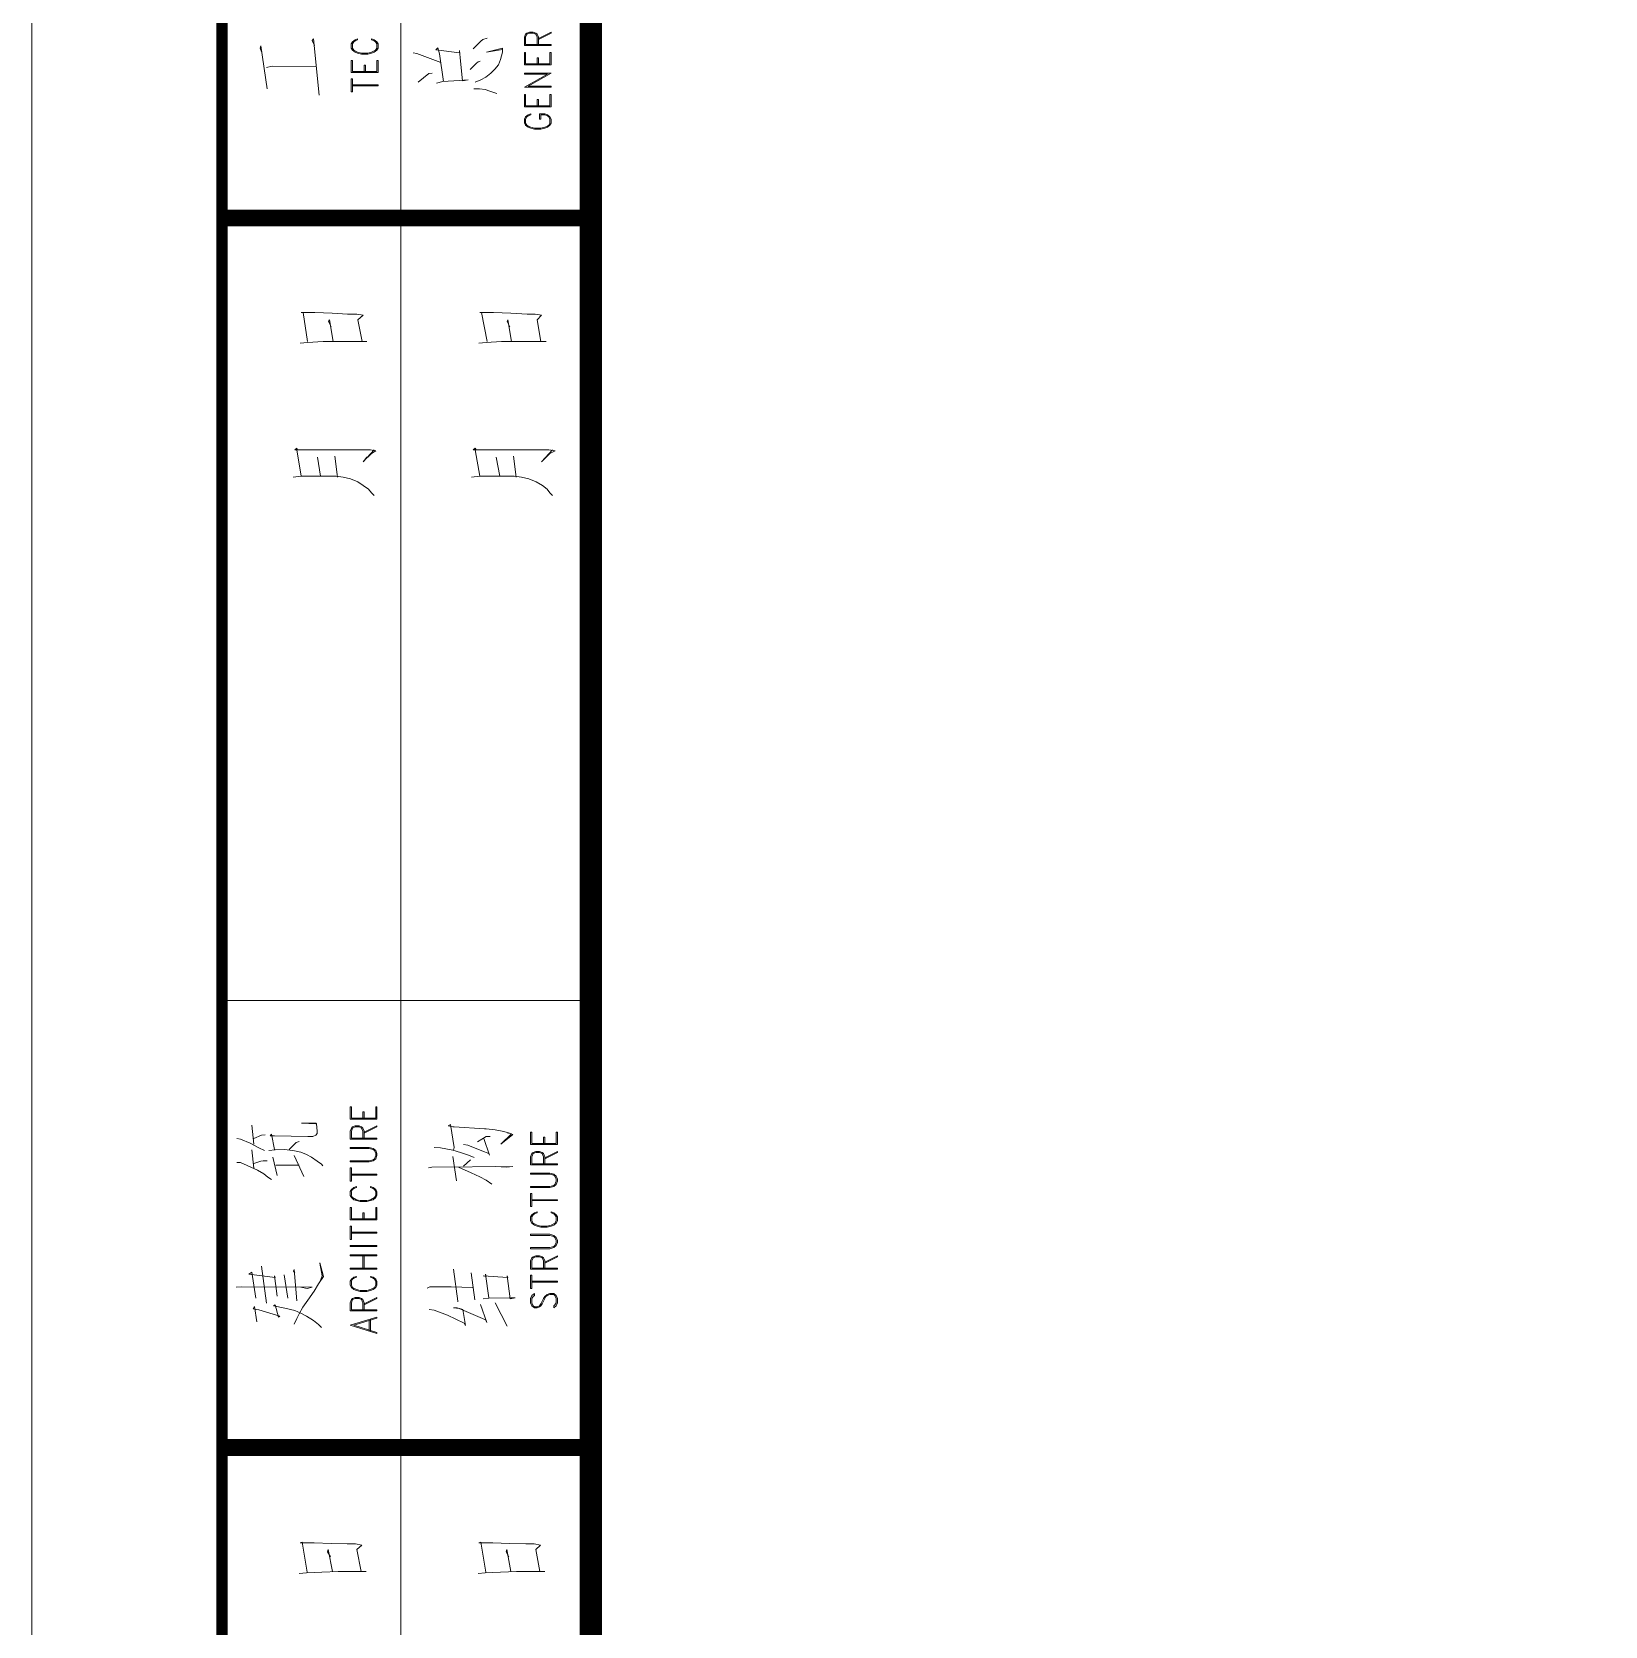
# Model space of a CAD drawing. Extents: x 1332633 to 1595679, y 264824 to 640777.
# Drawn here: x 1338833 to 1342352, y 633777 to 637343 of the extents above; entities that cross this region are included whole.
import ezdxf
from ezdxf.enums import TextEntityAlignment as Align

# ---------------------------------------------------------------- set-up
doc = ezdxf.new("R2010")
doc.units = 0
doc.header["$LTSCALE"] = 1000
doc.header["$MEASUREMENT"] = 0
doc.layers.get('0').update_dxf_attribs({"linetype": 'CONTINUOUS'})
doc.layers.add('_公共_图框', color=4, linetype='CONTINUOUS', lineweight=5)
doc.styles.add('图框文字', font='SIMKAI.TTF')

# ---------------------------------------------------------------- blocks, each defined once
blk = doc.blocks.new('vvxv')
at = {"layer": '_公共_图框'}
for p, q in [((-62175, 28600), (-62175, 17600)), ((-62369.9, 26251.1), (-62373.2, 26247.3)), ((-62373.2, 26247.3), (-62368.2, 26236.3)), ((-62357.2, 26125.3), (-62369.9, 26251.1)), ((-62277.1, 26248.6), (-62283, 26244.4)), ((-62271.6, 26251.1), (-62277.1, 26248.6)), ((-62271.6, 26248.6), (-62277.1, 26246.5)), ((-62271.6, 26251.1), (-62271.6, 26248.6)), ((-62240.2, 26248.6), (-62240.2, 26251.1)), ((-62234.3, 26248.6), (-62240.2, 26251.1)), ((-62234.3, 26246.5), (-62240.2, 26248.6)), ((-62228.8, 26244.4), (-62234.3, 26248.6)), ((-61995.8, 26246), (-61991.2, 26249.9)), ((-61991.2, 26249.9), (-61981.8, 26252.4)), ((-61898.4, 26254.5), (-61895.9, 26261.3)), ((-61898.4, 26236.3), (-61898.4, 26254.5)), ((-61895.9, 26261.3), (-61892.9, 26263.4)), ((-61895.9, 26254.5), (-61892.9, 26261.3)), ((-61895.9, 26238.4), (-61895.9, 26254.5)), ((-61892.9, 26263.4), (-61887.4, 26266)), ((-61892.9, 26261.3), (-61887.4, 26263.4)), ((-61887.4, 26266), (-61878.5, 26266)), ((-61887.4, 26263.4), (-61878.5, 26263.4)), ((-61878.5, 26266), (-61873, 26263.4)), ((-61878.5, 26263.4), (-61873, 26261.3)), ((-61873, 26263.4), (-61870, 26261.3)), ((-61873, 26261.3), (-61870, 26254.5)), ((-61870, 26261.3), (-61867, 26254.5)), ((-61870, 26254.5), (-61870, 26238.4)), ((-61838.7, 26266), (-61867, 26252)), ((-61867, 26249.9), (-61838.7, 26263.4)), ((-61867, 26254.5), (-61867, 26238.4)), ((-61838.7, 26263.4), (-61838.7, 26266)), ((-62488, 26235), (-62489.3, 26230)), ((-62489.3, 26230), (-62486.4, 26222.3)), ((-62473.6, 26139.3), (-62488, 26235)), ((-62283, 26244.4), (-62286, 26239.7)), ((-62286, 26239.7), (-62286, 26230.4)), ((-62286, 26230.4), (-62283, 26225.7)), ((-62280.1, 26244.4), (-62283, 26239.7)), ((-62283, 26239.7), (-62283, 26230.4)), ((-62283, 26230.4), (-62280.1, 26225.7)), ((-62283, 26225.7), (-62277.1, 26221.5)), ((-62277.1, 26246.5), (-62280.1, 26244.4)), ((-62280.1, 26225.7), (-62271.6, 26221.5)), ((-62277.1, 26221.5), (-62271.6, 26218.9)), ((-62271.6, 26221.5), (-62263.1, 26218.9)), ((-62271.6, 26218.9), (-62263.1, 26216.8)), ((-62263.1, 26218.9), (-62248.7, 26218.9)), ((-62263.1, 26216.8), (-62248.7, 26216.8)), ((-62248.7, 26218.9), (-62240.2, 26221.5)), ((-62248.7, 26216.8), (-62240.2, 26218.9)), ((-62240.2, 26221.5), (-62231.3, 26225.7)), ((-62240.2, 26218.9), (-62234.3, 26221.5)), ((-62231.3, 26244.4), (-62234.3, 26246.5)), ((-62234.3, 26221.5), (-62228.8, 26225.7)), ((-62228.8, 26239.7), (-62231.3, 26244.4)), ((-62231.3, 26225.7), (-62228.8, 26230.4)), ((-62225.8, 26239.7), (-62228.8, 26244.4)), ((-62228.8, 26230.4), (-62228.8, 26239.7)), ((-62228.8, 26225.7), (-62225.8, 26230.4)), ((-62225.8, 26230.4), (-62225.8, 26239.7)), ((-62147, 26219.8), (-62139, 26218.5)), ((-62139, 26218.5), (-62085.6, 26198.2)), ((-62096.6, 26226.1), (-62092, 26231.2)), ((-62043.3, 26219.8), (-62096.6, 26226.1)), ((-62092, 26231.2), (-62088.6, 26217.2)), ((-62088.6, 26217.2), (-62079.3, 26155.4)), ((-62043.3, 26224.9), (-62043.3, 26219.8)), ((-62041.6, 26200.7), (-62043.3, 26224.9)), ((-62013.2, 26228.7), (-61995.8, 26246)), ((-61947.1, 26230), (-61983.5, 26221.1)), ((-61983.5, 26221.1), (-61947.1, 26227.4)), ((-61951.8, 26204.5), (-61947.1, 26221.1)), ((-61947.1, 26221.1), (-61947.1, 26230)), ((-61947.1, 26227.4), (-61947.1, 26228.7)), ((-61898.4, 26236.3), (-61838.7, 26236.3)), ((-61895.9, 26220.2), (-61898.4, 26220.2)), ((-61898.4, 26192.7), (-61898.4, 26220.2)), ((-61895.9, 26238.4), (-61838.7, 26238.4)), ((-61895.9, 26195.2), (-61895.9, 26220.2)), ((-61841.6, 26220.2), (-61838.7, 26220.2)), ((-61841.6, 26195.2), (-61841.6, 26220.2)), ((-61838.7, 26238.4), (-61838.7, 26236.3)), ((-61838.7, 26220.2), (-61838.7, 26192.7)), ((-62475.3, 26187.2), (-62462.6, 26189.7)), ((-62462.6, 26189.7), (-62363.5, 26188.4)), ((-62283, 26202.8), (-62286, 26202.8)), ((-62286, 26175.7), (-62286, 26202.8)), ((-62283, 26177.8), (-62283, 26202.8)), ((-62283, 26177.8), (-62228.8, 26177.8)), ((-62257.2, 26191.8), (-62254.2, 26191.8)), ((-62257.2, 26177.8), (-62257.2, 26191.8)), ((-62254.2, 26191.8), (-62254.2, 26177.8)), ((-62228.8, 26202.8), (-62225.8, 26202.8)), ((-62228.8, 26177.8), (-62228.8, 26202.8)), ((-62225.8, 26202.8), (-62225.8, 26175.7)), ((-62036.9, 26156.7), (-62041.6, 26200.7)), ((-62019.5, 26182.1), (-62005.6, 26196.9)), ((-62005.6, 26196.9), (-62002.2, 26199.5)), ((-62002.2, 26199.5), (-61997.5, 26200.7)), ((-61973.8, 26174.5), (-61964.5, 26183.4)), ((-61964.5, 26183.4), (-61956.4, 26193.1)), ((-61956.4, 26193.1), (-61951.8, 26204.5)), ((-61898.4, 26192.7), (-61838.7, 26192.7)), ((-61895.9, 26195.2), (-61841.6, 26195.2)), ((-61870, 26208.8), (-61867, 26208.8)), ((-61870, 26195.2), (-61870, 26208.8)), ((-61867, 26208.8), (-61867, 26195.2)), ((-62286, 26175.7), (-62225.8, 26175.7)), ((-62286, 26161.8), (-62283, 26161.8)), ((-62286, 26132.1), (-62286, 26161.8)), ((-62283, 26132.1), (-62283, 26161.8)), ((-62283, 26148.2), (-62225.8, 26148.2)), ((-62283, 26146.1), (-62225.8, 26146.1)), ((-62225.8, 26148.2), (-62225.8, 26146.1)), ((-62136, 26154.1), (-62112.3, 26173.2)), ((-62112.3, 26173.2), (-62104.7, 26174.5)), ((-62094.9, 26151.6), (-62081, 26155.4)), ((-62081, 26155.4), (-62044.5, 26157.9)), ((-62044.5, 26157.9), (-62024.2, 26159.2)), ((-62024.2, 26159.2), (-62036.9, 26156.7)), ((-62008.5, 26154.1), (-61995.8, 26159.2)), ((-61995.8, 26159.2), (-61984.8, 26165.6)), ((-61984.8, 26165.6), (-61973.8, 26174.5)), ((-61898.4, 26174.5), (-61838.7, 26174.5)), ((-61898.4, 26172.3), (-61898.4, 26174.5)), ((-61847.1, 26172.3), (-61898.4, 26172.3)), ((-61898.4, 26142.7), (-61847.1, 26172.3)), ((-61898.4, 26142.7), (-61838.7, 26142.7)), ((-61889.9, 26144.8), (-61838.7, 26174.5)), ((-61889.9, 26144.8), (-61838.7, 26144.8)), ((-61838.7, 26144.8), (-61838.7, 26142.7)), ((-62286, 26132.1), (-62283, 26132.1)), ((-62011.5, 26139.3), (-61999.2, 26139.3)), ((-61999.2, 26139.3), (-61986.5, 26138)), ((-61986.5, 26138), (-61975.5, 26134.2)), ((-61975.5, 26134.2), (-61964.5, 26130.4)), ((-61964.5, 26130.4), (-61959.8, 26129.1)), ((-61898.4, 26099.1), (-61898.4, 26126.6)), ((-61895.9, 26126.6), (-61898.4, 26126.6)), ((-61895.9, 26101.2), (-61895.9, 26126.6)), ((-61870, 26115.2), (-61867, 26115.2)), ((-61870, 26101.2), (-61870, 26115.2)), ((-61867, 26115.2), (-61867, 26101.2)), ((-61841.6, 26126.6), (-61838.7, 26126.6)), ((-61841.6, 26101.2), (-61841.6, 26126.6)), ((-61838.7, 26126.6), (-61838.7, 26099.1)), ((-61898.4, 26099.1), (-61838.7, 26099.1)), ((-61895.9, 26076.2), (-61898.4, 26071.5)), ((-61898.4, 26071.5), (-61898.4, 26062.6)), ((-61895.9, 26101.2), (-61841.6, 26101.2)), ((-61889.9, 26080.8), (-61895.9, 26076.2)), ((-61892.9, 26076.2), (-61895.9, 26071.5)), ((-61895.9, 26071.5), (-61895.9, 26062.6)), ((-61889.9, 26078.7), (-61892.9, 26076.2)), ((-61884.4, 26083), (-61889.9, 26080.8)), ((-61884.4, 26080.8), (-61889.9, 26078.7)), ((-61884.4, 26083), (-61884.4, 26080.8)), ((-61864.5, 26083), (-61864.5, 26071.5)), ((-61853.1, 26083), (-61864.5, 26083)), ((-61861.5, 26071.5), (-61864.5, 26071.5)), ((-61861.5, 26080.8), (-61861.5, 26071.5)), ((-61853.1, 26080.8), (-61861.5, 26080.8)), ((-61847.1, 26080.8), (-61853.1, 26083)), ((-61847.1, 26078.7), (-61853.1, 26080.8)), ((-61841.6, 26076.2), (-61847.1, 26080.8)), ((-61844.2, 26076.2), (-61847.1, 26078.7)), ((-61841.6, 26071.5), (-61844.2, 26076.2)), ((-61838.7, 26071.5), (-61841.6, 26076.2)), ((-61841.6, 26062.6), (-61841.6, 26071.5)), ((-61838.7, 26062.6), (-61838.7, 26071.5)), ((-61898.4, 26062.6), (-61895.9, 26058)), ((-61895.9, 26062.6), (-61892.9, 26058)), ((-61895.9, 26058), (-61889.9, 26053.3)), ((-61892.9, 26058), (-61889.9, 26055.9)), ((-61889.9, 26055.9), (-61884.4, 26053.3)), ((-61889.9, 26053.3), (-61884.4, 26051.2)), ((-61884.4, 26053.3), (-61875.9, 26051.2)), ((-61884.4, 26051.2), (-61875.9, 26048.6)), ((-61875.9, 26051.2), (-61861.5, 26051.2)), ((-61875.9, 26048.6), (-61861.5, 26048.6)), ((-61861.5, 26051.2), (-61853.1, 26053.3)), ((-61861.5, 26048.6), (-61853.1, 26051.2)), ((-61853.1, 26053.3), (-61847.1, 26055.9)), ((-61853.1, 26051.2), (-61847.1, 26053.3)), ((-61847.1, 26055.9), (-61844.2, 26058)), ((-61847.1, 26053.3), (-61841.6, 26058)), ((-61844.2, 26058), (-61841.6, 26062.6)), ((-61841.6, 26058), (-61838.7, 26062.6)), ((-62397.6, 25639.1), (-62393.6, 25639.1)), ((-62367.1, 25639.1), (-62397.6, 25639.1)), ((-62393.6, 25639.1), (-62383.4, 25573.9)), ((-62328.4, 25637.1), (-62367.1, 25639.1)), ((-62334.5, 25622.8), (-62336.5, 25618.8)), ((-62336.5, 25618.8), (-62330.4, 25606.5)), ((-62326.3, 25573.9), (-62334.5, 25622.8)), ((-62293.8, 25635), (-62328.4, 25637.1)), ((-62273.4, 25635), (-62293.8, 25635)), ((-62259.1, 25633), (-62273.4, 25635)), ((-62271.3, 25622.8), (-62259.1, 25633)), ((-62261.2, 25573.9), (-62271.3, 25622.8)), ((-61998.4, 25639.1), (-61994.3, 25639.1)), ((-61967.8, 25639.1), (-61998.4, 25639.1)), ((-61994.3, 25639.1), (-61982.1, 25573.9)), ((-61929.1, 25637.1), (-61967.8, 25639.1)), ((-61935.3, 25622.8), (-61937.3, 25618.8)), ((-61937.3, 25618.8), (-61931.2, 25606.5)), ((-61927.1, 25573.9), (-61935.3, 25622.8)), ((-61892.5, 25635), (-61929.1, 25637.1)), ((-61874.1, 25635), (-61892.5, 25635)), ((-61859.9, 25633), (-61874.1, 25635)), ((-61870.1, 25622.8), (-61859.9, 25633)), ((-61861.9, 25573.9), (-61870.1, 25622.8)), ((-62399.7, 25569.9), (-62383.4, 25571.9)), ((-62383.4, 25571.9), (-62348.7, 25573.9)), ((-62348.7, 25573.9), (-62314.1, 25573.9)), ((-62314.1, 25573.9), (-62308, 25573.9)), ((-62308, 25573.9), (-62283.6, 25573.9)), ((-62283.6, 25573.9), (-62251, 25573.9)), ((-62251, 25573.9), (-62261.2, 25573.9)), ((-62000.4, 25569.9), (-61984.1, 25571.9)), ((-61984.1, 25571.9), (-61949.5, 25573.9)), ((-61949.5, 25573.9), (-61912.8, 25573.9)), ((-61912.8, 25573.9), (-61908.8, 25573.9)), ((-61908.8, 25573.9), (-61884.3, 25573.9)), ((-61884.3, 25573.9), (-61849.7, 25573.9)), ((-61849.7, 25573.9), (-61861.9, 25573.9)), ((-62411.9, 25331.5), (-62407.8, 25335.6)), ((-62407.8, 25331.5), (-62411.9, 25331.5)), ((-62407.8, 25335.6), (-62405.8, 25331.5)), ((-62397.6, 25272.5), (-62407.8, 25331.5)), ((-62405.8, 25331.5), (-62242.8, 25331.5)), ((-62259.1, 25305.1), (-62234.7, 25331.5)), ((-62240.8, 25323.4), (-62248.9, 25315.3)), ((-62242.8, 25331.5), (-62230.6, 25329.5)), ((-62230.6, 25329.5), (-62240.8, 25323.4)), ((-62012.7, 25331.5), (-62008.6, 25335.6)), ((-62008.6, 25331.5), (-62012.7, 25331.5)), ((-62008.6, 25335.6), (-62006.5, 25331.5)), ((-61998.4, 25272.5), (-62008.6, 25331.5)), ((-62006.5, 25331.5), (-61843.6, 25331.5)), ((-61859.9, 25305.1), (-61835.4, 25331.5)), ((-61841.6, 25323.4), (-61849.7, 25315.3)), ((-61843.6, 25331.5), (-61829.3, 25329.5)), ((-61829.3, 25329.5), (-61841.6, 25323.4)), ((-62354.9, 25272.5), (-62361, 25315.3)), ((-62322.3, 25317.3), (-62316.2, 25270.4)), ((-62251, 25315.3), (-62259.1, 25305.1)), ((-62248.9, 25315.3), (-62251, 25315.3)), ((-61953.6, 25272.5), (-61961.7, 25315.3)), ((-61923, 25317.3), (-61916.9, 25270.4)), ((-61849.7, 25315.3), (-61859.9, 25305.1)), ((-62416, 25270.4), (-62397.6, 25272.5)), ((-62397.6, 25272.5), (-62416, 25270.4)), ((-62369.1, 25272.5), (-62397.6, 25272.5)), ((-62346.7, 25272.5), (-62369.1, 25272.5)), ((-62342.6, 25272.5), (-62346.7, 25272.5)), ((-62320.2, 25272.5), (-62342.6, 25272.5)), ((-62303.9, 25270.4), (-62320.2, 25272.5)), ((-62287.6, 25266.4), (-62303.9, 25270.4)), ((-62271.3, 25260.3), (-62287.6, 25266.4)), ((-62259.1, 25252.1), (-62271.3, 25260.3)), ((-62246.9, 25244), (-62259.1, 25252.1)), ((-62016.7, 25270.4), (-61998.4, 25272.5)), ((-61998.4, 25272.5), (-62016.7, 25270.4)), ((-61969.9, 25272.5), (-61998.4, 25272.5)), ((-61947.5, 25272.5), (-61969.9, 25272.5)), ((-61943.4, 25272.5), (-61947.5, 25272.5)), ((-61921, 25272.5), (-61943.4, 25272.5)), ((-61904.7, 25270.4), (-61921, 25272.5)), ((-61888.4, 25266.4), (-61904.7, 25270.4)), ((-61872.1, 25260.3), (-61888.4, 25266.4)), ((-61857.9, 25252.1), (-61872.1, 25260.3)), ((-61847.7, 25244), (-61857.9, 25252.1)), ((-62240.8, 25235.8), (-62246.9, 25244)), ((-62234.7, 25229.7), (-62240.8, 25235.8)), ((-61841.6, 25235.8), (-61847.7, 25244)), ((-61835.4, 25229.7), (-61841.6, 25235.8)), ((-61750, 24100), (-62575, 24100)), ((-62285.3, 23862.2), (-62288.3, 23862.2)), ((-62288.3, 23834.7), (-62288.3, 23862.2)), ((-62285.3, 23836.9), (-62285.3, 23862.2)), ((-62231.1, 23862.2), (-62228.9, 23862.2)), ((-62231.1, 23836.9), (-62231.1, 23862.2)), ((-62228.9, 23862.2), (-62228.9, 23834.7)), ((-62396.7, 23825.8), (-62364.8, 23823.6)), ((-62364.8, 23825.8), (-62396.7, 23825.8)), ((-62363.3, 23823.6), (-62364.8, 23825.8)), ((-62361.8, 23807.2), (-62363.3, 23823.6)), ((-62288.3, 23834.7), (-62228.9, 23834.7)), ((-62285.3, 23836.9), (-62231.1, 23836.9)), ((-62260.1, 23851), (-62257.1, 23851)), ((-62260.1, 23836.9), (-62260.1, 23851)), ((-62257.1, 23851), (-62257.1, 23836.9)), ((-62064.1, 23822.8), (-62069.3, 23819.1)), ((-62055.2, 23770.9), (-62064.1, 23822.8)), ((-62541.4, 23790.9), (-62533.3, 23789.4)), ((-62533.3, 23789.4), (-62511.7, 23780.5)), ((-62503.6, 23778.3), (-62508, 23820.6)), ((-62503.6, 23790.9), (-62486.5, 23798.3)), ((-62486.5, 23798.3), (-62478.3, 23799.1)), ((-62464.2, 23800.5), (-62467.2, 23796.8)), ((-62467.2, 23796.8), (-62457.5, 23796.8)), ((-62457.5, 23766.4), (-62464.2, 23800.5)), ((-62457.5, 23796.8), (-62382.6, 23795.3)), ((-62382.6, 23795.3), (-62371.4, 23795.3)), ((-62371.4, 23795.3), (-62364.8, 23798.3)), ((-62364.8, 23798.3), (-62361.8, 23802)), ((-62361.8, 23802), (-62361.8, 23807.2)), ((-62288.3, 23807.2), (-62285.3, 23814.6)), ((-62288.3, 23789.4), (-62288.3, 23807.2)), ((-62288.3, 23789.4), (-62228.9, 23789.4)), ((-62285.3, 23814.6), (-62283.1, 23816.9)), ((-62285.3, 23807.2), (-62283.1, 23814.6)), ((-62285.3, 23791.6), (-62285.3, 23807.2)), ((-62285.3, 23791.6), (-62228.9, 23791.6)), ((-62283.1, 23816.9), (-62277.2, 23819.1)), ((-62283.1, 23814.6), (-62277.2, 23816.9)), ((-62277.2, 23819.1), (-62268.3, 23819.1)), ((-62277.2, 23816.9), (-62268.3, 23816.9)), ((-62268.3, 23819.1), (-62263.1, 23816.9)), ((-62268.3, 23816.9), (-62263.1, 23814.6)), ((-62263.1, 23816.9), (-62260.1, 23814.6)), ((-62263.1, 23814.6), (-62260.1, 23807.2)), ((-62260.1, 23814.6), (-62257.1, 23807.2)), ((-62260.1, 23807.2), (-62260.1, 23791.6)), ((-62228.9, 23819.1), (-62257.1, 23805)), ((-62257.1, 23802.8), (-62228.9, 23816.9)), ((-62257.1, 23807.2), (-62257.1, 23791.6)), ((-62228.9, 23816.9), (-62228.9, 23819.1)), ((-62228.9, 23791.6), (-62228.9, 23789.4)), ((-62069.3, 23819.1), (-62058.2, 23817.6)), ((-62058.2, 23817.6), (-62055.2, 23817.6)), ((-62055.2, 23817.6), (-61987.7, 23812.4)), ((-62003.3, 23783.5), (-61984, 23795.3)), ((-61976.5, 23753.8), (-61989.1, 23790.9)), ((-61987.7, 23812.4), (-61984, 23812.4)), ((-61984, 23812.4), (-61963.9, 23810.2)), ((-61984, 23795.3), (-61975, 23795.3)), ((-61963.9, 23810.2), (-61944.6, 23806.5)), ((-61951.3, 23778.3), (-61927.5, 23801.3)), ((-61924.6, 23799.8), (-61951.3, 23778.3)), ((-61944.6, 23806.5), (-61932, 23802.8)), ((-61927.5, 23801.3), (-61937.2, 23803.5)), ((-61932, 23802.8), (-61924.6, 23799.8)), ((-61881.5, 23805), (-61884.5, 23805)), ((-61884.5, 23777.5), (-61884.5, 23805)), ((-61881.5, 23779.8), (-61881.5, 23805)), ((-61855.5, 23793.9), (-61852.6, 23793.9)), ((-61855.5, 23779.8), (-61855.5, 23793.9)), ((-61852.6, 23793.9), (-61852.6, 23779.8)), ((-61827.3, 23805), (-61824.4, 23805)), ((-61827.3, 23779.8), (-61827.3, 23805)), ((-61824.4, 23805), (-61824.4, 23777.5)), ((-62511.7, 23780.5), (-62492.4, 23770.1)), ((-62503.6, 23724.8), (-62508, 23765.7)), ((-62492.4, 23770.1), (-62479.8, 23764.2)), ((-62470.2, 23764.2), (-62456.1, 23765.7)), ((-62456.1, 23765.7), (-62436, 23766.4)), ((-62436, 23766.4), (-62416.7, 23764.2)), ((-62424.9, 23766.4), (-62409.3, 23782)), ((-62416.7, 23764.2), (-62398.2, 23760.5)), ((-62391.5, 23706.3), (-62413.8, 23753)), ((-62409.3, 23782), (-62402.6, 23784.2)), ((-62398.2, 23760.5), (-62385.5, 23755.3)), ((-62385.5, 23755.3), (-62374.4, 23749.3)), ((-62288.3, 23768.6), (-62288.3, 23770.9)), ((-62246, 23770.9), (-62288.3, 23770.9)), ((-62246, 23768.6), (-62288.3, 23768.6)), ((-62237.1, 23768.6), (-62246, 23770.9)), ((-62237.1, 23766.4), (-62246, 23768.6)), ((-62231.1, 23764.2), (-62237.1, 23768.6)), ((-62234.1, 23764.2), (-62237.1, 23766.4)), ((-62231.1, 23757.5), (-62234.1, 23764.2)), ((-62234.1, 23745.6), (-62231.1, 23753)), ((-62228.9, 23757.5), (-62231.1, 23764.2)), ((-62231.1, 23753), (-62231.1, 23757.5)), ((-62231.1, 23745.6), (-62228.9, 23753)), ((-62228.9, 23753), (-62228.9, 23757.5)), ((-62100.5, 23770.9), (-62086.4, 23770.1)), ((-62086.4, 23770.1), (-62058.2, 23764.9)), ((-62058.2, 23764.9), (-62041.1, 23759.7)), ((-62056.7, 23764.9), (-62055.2, 23770.9)), ((-62041.1, 23759.7), (-62023.3, 23753.8)), ((-62034.4, 23777.5), (-62024.8, 23776)), ((-62024.8, 23776), (-61993.6, 23763.4)), ((-62023.3, 23753.8), (-62010.7, 23748.6)), ((-61993.6, 23763.4), (-61978, 23757.5)), ((-61978, 23757.5), (-61976.5, 23753.8)), ((-61884.5, 23777.5), (-61824.4, 23777.5)), ((-61884.5, 23750.1), (-61881.5, 23757.5)), ((-61881.5, 23779.8), (-61827.3, 23779.8)), ((-61881.5, 23757.5), (-61878.5, 23759.7)), ((-61881.5, 23750.1), (-61878.5, 23757.5)), ((-61878.5, 23759.7), (-61872.6, 23761.9)), ((-61878.5, 23757.5), (-61872.6, 23759.7)), ((-61872.6, 23761.9), (-61864.4, 23761.9)), ((-61872.6, 23759.7), (-61864.4, 23759.7)), ((-61864.4, 23761.9), (-61858.5, 23759.7)), ((-61864.4, 23759.7), (-61858.5, 23757.5)), ((-61858.5, 23759.7), (-61855.5, 23757.5)), ((-61858.5, 23757.5), (-61855.5, 23750.1)), ((-61855.5, 23757.5), (-61852.6, 23750.1)), ((-61824.4, 23761.9), (-61852.6, 23747.8)), ((-61852.6, 23745.6), (-61824.4, 23759.7)), ((-61824.4, 23759.7), (-61824.4, 23761.9)), ((-62541.4, 23737.4), (-62533.3, 23737.4)), ((-62533.3, 23737.4), (-62495.4, 23720.4)), ((-62503.6, 23735.2), (-62488, 23740.4)), ((-62495.4, 23720.4), (-62481.3, 23712.2)), ((-62488, 23740.4), (-62482.8, 23741.2)), ((-62482.8, 23741.2), (-62473.9, 23741.2)), ((-62451.6, 23708.5), (-62461.3, 23749.3)), ((-62454.6, 23731.5), (-62402.6, 23731.5)), ((-62374.4, 23749.3), (-62361.8, 23740.4)), ((-62361.8, 23740.4), (-62352.1, 23733.7)), ((-62352.1, 23733.7), (-62349.2, 23730)), ((-62288.3, 23741.2), (-62246, 23741.2)), ((-62288.3, 23738.9), (-62288.3, 23741.2)), ((-62288.3, 23738.9), (-62246, 23738.9)), ((-62288.3, 23725.6), (-62285.3, 23725.6)), ((-62288.3, 23695.9), (-62288.3, 23725.6)), ((-62285.3, 23695.9), (-62285.3, 23725.6)), ((-62246, 23741.2), (-62237.1, 23743.4)), ((-62246, 23738.9), (-62237.1, 23741.2)), ((-62237.1, 23743.4), (-62234.1, 23745.6)), ((-62237.1, 23741.2), (-62231.1, 23745.6)), ((-62113.1, 23725.6), (-62105.7, 23727.1)), ((-62105.7, 23727.1), (-61924.6, 23728.5)), ((-62050, 23696.6), (-62058.2, 23750.8)), ((-62045.6, 23727.1), (-62017.4, 23714.4)), ((-62034.4, 23729.3), (-62018.8, 23743.4)), ((-61938.7, 23727.1), (-61962.4, 23728.5)), ((-61924.6, 23728.5), (-61938.7, 23727.1)), ((-61884.5, 23732.2), (-61884.5, 23750.1)), ((-61884.5, 23732.2), (-61824.4, 23732.2)), ((-61881.5, 23734.5), (-61881.5, 23750.1)), ((-61881.5, 23734.5), (-61824.4, 23734.5)), ((-61855.5, 23750.1), (-61855.5, 23734.5)), ((-61852.6, 23750.1), (-61852.6, 23734.5)), ((-61824.4, 23734.5), (-61824.4, 23732.2)), ((-62481.3, 23712.2), (-62472.4, 23704.8)), ((-62472.4, 23704.8), (-62464.2, 23699.6)), ((-62288.3, 23695.9), (-62285.3, 23695.9)), ((-62285.3, 23711.5), (-62228.9, 23711.5)), ((-62285.3, 23709.2), (-62228.9, 23709.2)), ((-62280.1, 23681.8), (-62285.3, 23677.3)), ((-62280.1, 23679.5), (-62283.1, 23677.3)), ((-62274.2, 23684), (-62280.1, 23681.8)), ((-62274.2, 23681.8), (-62280.1, 23679.5)), ((-62274.2, 23684), (-62274.2, 23681.8)), ((-62243, 23681.8), (-62243, 23684)), ((-62237.1, 23681.8), (-62243, 23684)), ((-62237.1, 23679.5), (-62243, 23681.8)), ((-62231.1, 23677.3), (-62237.1, 23681.8)), ((-62234.1, 23677.3), (-62237.1, 23679.5)), ((-62228.9, 23711.5), (-62228.9, 23709.2)), ((-62017.4, 23714.4), (-61998.1, 23705.5)), ((-61998.1, 23705.5), (-61984, 23698.1)), ((-61984, 23698.1), (-61971.3, 23689.2)), ((-61884.5, 23711.5), (-61884.5, 23713.7)), ((-61841.4, 23713.7), (-61884.5, 23713.7)), ((-61841.4, 23711.5), (-61884.5, 23711.5)), ((-61884.5, 23684), (-61841.4, 23684)), ((-61884.5, 23681.8), (-61884.5, 23684)), ((-61884.5, 23681.8), (-61841.4, 23681.8)), ((-61832.5, 23711.5), (-61841.4, 23713.7)), ((-61832.5, 23709.2), (-61841.4, 23711.5)), ((-61841.4, 23684), (-61832.5, 23686.2)), ((-61841.4, 23681.8), (-61832.5, 23684)), ((-61827.3, 23707), (-61832.5, 23711.5)), ((-61830.3, 23707), (-61832.5, 23709.2)), ((-61832.5, 23686.2), (-61830.3, 23688.5)), ((-61832.5, 23684), (-61827.3, 23688.5)), ((-61827.3, 23700.3), (-61830.3, 23707)), ((-61830.3, 23688.5), (-61827.3, 23695.9)), ((-61824.4, 23700.3), (-61827.3, 23707)), ((-61827.3, 23695.9), (-61827.3, 23700.3)), ((-61827.3, 23688.5), (-61824.4, 23695.9)), ((-61824.4, 23695.9), (-61824.4, 23700.3)), ((-62285.3, 23677.3), (-62288.3, 23672.9)), ((-62288.3, 23672.9), (-62288.3, 23664)), ((-62288.3, 23664), (-62285.3, 23658.8)), ((-62283.1, 23677.3), (-62285.3, 23672.9)), ((-62285.3, 23672.9), (-62285.3, 23664)), ((-62285.3, 23664), (-62283.1, 23658.8)), ((-62285.3, 23658.8), (-62280.1, 23654.3)), ((-62283.1, 23658.8), (-62274.2, 23654.3)), ((-62280.1, 23654.3), (-62274.2, 23652.1)), ((-62274.2, 23654.3), (-62266, 23652.1)), ((-62274.2, 23652.1), (-62266, 23649.9)), ((-62266, 23652.1), (-62251.2, 23652.1)), ((-62266, 23649.9), (-62251.2, 23649.9)), ((-62251.2, 23652.1), (-62243, 23654.3)), ((-62251.2, 23649.9), (-62243, 23652.1)), ((-62243, 23654.3), (-62234.1, 23658.8)), ((-62243, 23652.1), (-62237.1, 23654.3)), ((-62237.1, 23654.3), (-62231.1, 23658.8)), ((-62231.1, 23672.9), (-62234.1, 23677.3)), ((-62234.1, 23658.8), (-62231.1, 23664)), ((-62228.9, 23672.9), (-62231.1, 23677.3)), ((-62231.1, 23664), (-62231.1, 23672.9)), ((-62231.1, 23658.8), (-62228.9, 23664)), ((-62228.9, 23664), (-62228.9, 23672.9)), ((-61884.5, 23668.4), (-61881.5, 23668.4)), ((-61884.5, 23638.7), (-61884.5, 23668.4)), ((-61881.5, 23638.7), (-61881.5, 23668.4)), ((-61881.5, 23654.3), (-61824.4, 23654.3)), ((-61881.5, 23652.1), (-61824.4, 23652.1)), ((-61824.4, 23654.3), (-61824.4, 23652.1)), ((-62285.3, 23636.5), (-62288.3, 23636.5)), ((-62288.3, 23609), (-62288.3, 23636.5)), ((-62288.3, 23609), (-62228.9, 23609)), ((-62285.3, 23611.3), (-62285.3, 23636.5)), ((-62285.3, 23611.3), (-62231.1, 23611.3)), ((-62260.1, 23624.6), (-62257.1, 23624.6)), ((-62260.1, 23611.3), (-62260.1, 23624.6)), ((-62257.1, 23624.6), (-62257.1, 23611.3)), ((-62231.1, 23636.5), (-62228.9, 23636.5)), ((-62231.1, 23611.3), (-62231.1, 23636.5)), ((-62228.9, 23636.5), (-62228.9, 23609)), ((-61884.5, 23638.7), (-61881.5, 23638.7)), ((-61881.5, 23620.2), (-61884.5, 23615.7)), ((-61884.5, 23615.7), (-61884.5, 23606.8)), ((-61875.6, 23624.6), (-61881.5, 23620.2)), ((-61878.5, 23620.2), (-61881.5, 23615.7)), ((-61881.5, 23615.7), (-61881.5, 23606.8)), ((-61875.6, 23622.4), (-61878.5, 23620.2)), ((-61869.6, 23626.8), (-61875.6, 23624.6)), ((-61869.6, 23624.6), (-61875.6, 23622.4)), ((-61869.6, 23626.8), (-61869.6, 23624.6)), ((-61838.5, 23624.6), (-61838.5, 23626.8)), ((-61832.5, 23624.6), (-61838.5, 23626.8)), ((-61832.5, 23622.4), (-61838.5, 23624.6)), ((-61827.3, 23620.2), (-61832.5, 23624.6)), ((-61830.3, 23620.2), (-61832.5, 23622.4)), ((-61827.3, 23615.7), (-61830.3, 23620.2)), ((-61824.4, 23615.7), (-61827.3, 23620.2)), ((-61827.3, 23606.8), (-61827.3, 23615.7)), ((-61824.4, 23606.8), (-61824.4, 23615.7)), ((-62288.3, 23594.9), (-62285.3, 23594.9)), ((-62288.3, 23565.2), (-62288.3, 23594.9)), ((-62285.3, 23565.2), (-62285.3, 23594.9)), ((-62285.3, 23581.6), (-62228.9, 23581.6)), ((-62285.3, 23579.3), (-62228.9, 23579.3)), ((-62228.9, 23581.6), (-62228.9, 23579.3)), ((-61884.5, 23606.8), (-61881.5, 23601.6)), ((-61884.5, 23574.1), (-61884.5, 23577.1)), ((-61841.4, 23577.1), (-61884.5, 23577.1)), ((-61841.4, 23574.1), (-61884.5, 23574.1)), ((-61881.5, 23606.8), (-61878.5, 23601.6)), ((-61881.5, 23601.6), (-61875.6, 23597.1)), ((-61878.5, 23601.6), (-61869.6, 23597.1)), ((-61875.6, 23597.1), (-61869.6, 23594.9)), ((-61869.6, 23597.1), (-61861.5, 23594.9)), ((-61869.6, 23594.9), (-61861.5, 23592.7)), ((-61861.5, 23594.9), (-61847.4, 23594.9)), ((-61861.5, 23592.7), (-61847.4, 23592.7)), ((-61847.4, 23594.9), (-61838.5, 23597.1)), ((-61847.4, 23592.7), (-61838.5, 23594.9)), ((-61832.5, 23574.1), (-61841.4, 23577.1)), ((-61832.5, 23571.9), (-61841.4, 23574.1)), ((-61838.5, 23597.1), (-61830.3, 23601.6)), ((-61838.5, 23594.9), (-61832.5, 23597.1)), ((-61832.5, 23597.1), (-61827.3, 23601.6)), ((-61827.3, 23569.7), (-61832.5, 23574.1)), ((-61830.3, 23601.6), (-61827.3, 23606.8)), ((-61827.3, 23601.6), (-61824.4, 23606.8)), ((-62288.3, 23565.2), (-62285.3, 23565.2)), ((-62288.3, 23551.9), (-62228.9, 23551.9)), ((-62288.3, 23549.6), (-62288.3, 23551.9)), ((-62288.3, 23549.6), (-62228.9, 23549.6)), ((-62228.9, 23549.6), (-62228.9, 23551.9)), ((-61884.5, 23547.4), (-61841.4, 23547.4)), ((-61884.5, 23544.4), (-61884.5, 23547.4)), ((-61884.5, 23544.4), (-61841.4, 23544.4)), ((-61841.4, 23547.4), (-61832.5, 23549.6)), ((-61841.4, 23544.4), (-61832.5, 23547.4)), ((-61830.3, 23569.7), (-61832.5, 23571.9)), ((-61832.5, 23549.6), (-61830.3, 23551.9)), ((-61832.5, 23547.4), (-61827.3, 23551.9)), ((-61827.3, 23563), (-61830.3, 23569.7)), ((-61830.3, 23551.9), (-61827.3, 23558.5)), ((-61824.4, 23563), (-61827.3, 23569.7)), ((-61827.3, 23558.5), (-61827.3, 23563)), ((-61827.3, 23551.9), (-61824.4, 23558.5)), ((-61824.4, 23558.5), (-61824.4, 23563)), ((-62475.4, 23422.7), (-62486.5, 23505.8)), ((-62355.9, 23513.3), (-62355.9, 23512.5)), ((-62347.7, 23482.1), (-62355.9, 23513.3)), ((-62355.9, 23512.5), (-62350.7, 23483.6)), ((-62288.3, 23531.1), (-62288.3, 23531.1)), ((-62228.9, 23531.1), (-62288.3, 23531.1)), ((-62288.3, 23531.1), (-62288.3, 23528.9)), ((-62288.3, 23528.9), (-62228.9, 23528.9)), ((-62288.3, 23501.4), (-62228.9, 23501.4)), ((-62288.3, 23499.2), (-62288.3, 23501.4)), ((-62260.1, 23501.4), (-62260.1, 23528.9)), ((-62257.1, 23501.4), (-62257.1, 23528.9)), ((-62228.9, 23528.9), (-62228.9, 23531.1)), ((-62228.9, 23501.4), (-62228.9, 23499.2)), ((-61884.5, 23517.7), (-61881.5, 23524.4)), ((-61884.5, 23499.2), (-61884.5, 23517.7)), ((-61881.5, 23524.4), (-61878.5, 23526.6)), ((-61881.5, 23517.7), (-61878.5, 23524.4)), ((-61881.5, 23501.4), (-61881.5, 23517.7)), ((-61881.5, 23501.4), (-61824.4, 23501.4)), ((-61878.5, 23526.6), (-61872.6, 23528.9)), ((-61878.5, 23524.4), (-61872.6, 23526.6)), ((-61872.6, 23528.9), (-61864.4, 23528.9)), ((-61872.6, 23526.6), (-61864.4, 23526.6)), ((-61864.4, 23528.9), (-61858.5, 23526.6)), ((-61864.4, 23526.6), (-61858.5, 23524.4)), ((-61858.5, 23526.6), (-61855.5, 23524.4)), ((-61858.5, 23524.4), (-61855.5, 23517.7)), ((-61855.5, 23524.4), (-61852.6, 23517.7)), ((-61855.5, 23517.7), (-61855.5, 23501.4)), ((-61824.4, 23528.9), (-61852.6, 23514.8)), ((-61852.6, 23512.5), (-61824.4, 23526.6)), ((-61852.6, 23517.7), (-61852.6, 23501.4)), ((-61824.4, 23526.6), (-61824.4, 23528.9)), ((-61824.4, 23501.4), (-61824.4, 23499.2)), ((-62508, 23492.5), (-62514.7, 23487.3)), ((-62514.7, 23487.3), (-62456.1, 23479.9)), ((-62499.1, 23433.8), (-62508, 23492.5)), ((-62457.5, 23483.6), (-62451.6, 23438.3)), ((-62456.1, 23479.9), (-62457.5, 23483.6)), ((-62427.9, 23433.8), (-62436, 23485.8)), ((-62413.8, 23498.4), (-62415.2, 23494.7)), ((-62415.2, 23494.7), (-62412.3, 23491)), ((-62407.8, 23427.9), (-62413.8, 23498.4)), ((-62368.5, 23449.4), (-62358.8, 23465.8)), ((-62358.8, 23465.8), (-62357.3, 23468)), ((-62357.3, 23468), (-62347.7, 23482.1)), ((-62350.7, 23483.6), (-62355.9, 23469.5)), ((-62228.9, 23499.2), (-62288.3, 23499.2)), ((-62285.3, 23476.2), (-62288.3, 23471.7)), ((-62288.3, 23471.7), (-62288.3, 23462.8)), ((-62280.1, 23480.6), (-62285.3, 23476.2)), ((-62283.1, 23476.2), (-62285.3, 23471.7)), ((-62285.3, 23471.7), (-62285.3, 23462.8)), ((-62280.1, 23478.4), (-62283.1, 23476.2)), ((-62274.2, 23482.8), (-62280.1, 23480.6)), ((-62274.2, 23480.6), (-62280.1, 23478.4)), ((-62274.2, 23482.8), (-62274.2, 23480.6)), ((-62243, 23480.6), (-62243, 23482.8)), ((-62237.1, 23480.6), (-62243, 23482.8)), ((-62237.1, 23478.4), (-62243, 23480.6)), ((-62231.1, 23476.2), (-62237.1, 23480.6)), ((-62234.1, 23476.2), (-62237.1, 23478.4)), ((-62231.1, 23471.7), (-62234.1, 23476.2)), ((-62228.9, 23471.7), (-62231.1, 23476.2)), ((-62231.1, 23462.8), (-62231.1, 23471.7)), ((-62228.9, 23499.2), (-62228.9, 23499.2)), ((-62228.9, 23462.8), (-62228.9, 23471.7)), ((-62047, 23427.2), (-62056.7, 23499.2)), ((-62009.2, 23430.1), (-62017.4, 23490.3)), ((-61990.6, 23483.6), (-61984, 23482.8)), ((-61935.7, 23479.9), (-61990.6, 23483.6)), ((-61985.4, 23488), (-61978, 23434.6)), ((-61984, 23482.8), (-61985.4, 23488)), ((-61937.2, 23483.6), (-61935.7, 23479.9)), ((-61930.5, 23432.4), (-61937.2, 23483.6)), ((-61884.5, 23499.2), (-61824.4, 23499.2)), ((-61884.5, 23485.1), (-61881.5, 23485.1)), ((-61884.5, 23455.4), (-61884.5, 23485.1)), ((-61881.5, 23455.4), (-61881.5, 23485.1)), ((-61881.5, 23471.7), (-61824.4, 23471.7)), ((-61881.5, 23469.5), (-61824.4, 23469.5)), ((-61824.4, 23471.7), (-61824.4, 23469.5)), ((-62542.9, 23458.3), (-62531.8, 23459.1)), ((-62531.8, 23459.1), (-62372.9, 23458.3)), ((-62384.1, 23455.4), (-62398.2, 23458.3)), ((-62372.9, 23458.3), (-62384.1, 23455.4)), ((-62382.6, 23429.4), (-62368.5, 23449.4)), ((-62288.3, 23462.8), (-62285.3, 23457.6)), ((-62288.3, 23423.4), (-62285.3, 23430.9)), ((-62285.3, 23462.8), (-62283.1, 23457.6)), ((-62285.3, 23457.6), (-62280.1, 23453.1)), ((-62285.3, 23430.9), (-62283.1, 23433.1)), ((-62285.3, 23423.4), (-62283.1, 23430.9)), ((-62283.1, 23457.6), (-62274.2, 23453.1)), ((-62283.1, 23433.1), (-62277.2, 23435.3)), ((-62283.1, 23430.9), (-62277.2, 23433.1)), ((-62280.1, 23453.1), (-62274.2, 23450.9)), ((-62277.2, 23435.3), (-62268.3, 23435.3)), ((-62277.2, 23433.1), (-62268.3, 23433.1)), ((-62274.2, 23453.1), (-62266, 23450.9)), ((-62274.2, 23450.9), (-62266, 23448.7)), ((-62268.3, 23435.3), (-62263.1, 23433.1)), ((-62268.3, 23433.1), (-62263.1, 23430.9)), ((-62266, 23450.9), (-62251.2, 23450.9)), ((-62266, 23448.7), (-62251.2, 23448.7)), ((-62263.1, 23433.1), (-62260.1, 23430.9)), ((-62263.1, 23430.9), (-62260.1, 23423.4)), ((-62260.1, 23430.9), (-62257.1, 23423.4)), ((-62228.9, 23435.3), (-62257.1, 23421.2)), ((-62257.1, 23419), (-62228.9, 23433.1)), ((-62251.2, 23450.9), (-62243, 23453.1)), ((-62251.2, 23448.7), (-62243, 23450.9)), ((-62243, 23453.1), (-62234.1, 23457.6)), ((-62243, 23450.9), (-62237.1, 23453.1)), ((-62237.1, 23453.1), (-62231.1, 23457.6)), ((-62234.1, 23457.6), (-62231.1, 23462.8)), ((-62231.1, 23457.6), (-62228.9, 23462.8)), ((-62228.9, 23433.1), (-62228.9, 23435.3)), ((-62116.1, 23456.1), (-62110.1, 23459.1)), ((-62110.1, 23459.1), (-62062.6, 23459.1)), ((-62062.6, 23459.1), (-62014.4, 23457.6)), ((-61990.6, 23432.4), (-61978, 23433.8)), ((-61978, 23433.8), (-61929, 23434.6)), ((-61919.4, 23434.6), (-61930.5, 23432.4)), ((-61929, 23434.6), (-61919.4, 23434.6)), ((-61884.5, 23455.4), (-61881.5, 23455.4)), ((-61881.5, 23439.8), (-61884.5, 23433.1)), ((-61884.5, 23433.1), (-61884.5, 23423.4)), ((-61875.6, 23444.2), (-61881.5, 23439.8)), ((-61878.5, 23437.6), (-61881.5, 23433.1)), ((-61881.5, 23433.1), (-61881.5, 23423.4)), ((-61875.6, 23439.8), (-61878.5, 23437.6)), ((-61875.6, 23444.2), (-61875.6, 23439.8)), ((-61861.5, 23421.2), (-61855.5, 23433.1)), ((-61858.5, 23421.2), (-61852.6, 23433.1)), ((-61855.5, 23433.1), (-61852.6, 23437.6)), ((-61852.6, 23437.6), (-61847.4, 23442)), ((-61852.6, 23433.1), (-61850.3, 23437.6)), ((-61850.3, 23437.6), (-61847.4, 23439.8)), ((-61847.4, 23442), (-61841.4, 23444.2)), ((-61847.4, 23439.8), (-61841.4, 23442)), ((-61841.4, 23444.2), (-61832.5, 23444.2)), ((-61841.4, 23442), (-61832.5, 23442)), ((-61832.5, 23444.2), (-61827.3, 23439.8)), ((-61832.5, 23442), (-61830.3, 23439.8)), ((-61830.3, 23439.8), (-61827.3, 23433.1)), ((-61827.3, 23439.8), (-61824.4, 23433.1)), ((-61827.3, 23433.1), (-61827.3, 23423.4)), ((-61824.4, 23433.1), (-61824.4, 23423.4)), ((-62502.1, 23415.3), (-62505.1, 23410.1)), ((-62505.1, 23410.1), (-62492.4, 23407.9)), ((-62496.9, 23381.1), (-62502.1, 23415.3)), ((-62492.4, 23407.9), (-62445.7, 23393.8)), ((-62456.1, 23419), (-62459.8, 23416.8)), ((-62459.8, 23416.8), (-62434.5, 23411.6)), ((-62448.6, 23391.5), (-62456.1, 23419)), ((-62434.5, 23411.6), (-62412.3, 23406.4)), ((-62412.3, 23406.4), (-62398.2, 23400.4)), ((-62407.8, 23388.6), (-62402.6, 23399)), ((-62402.6, 23399), (-62393.7, 23413.8)), ((-62398.2, 23400.4), (-62385.5, 23393.8)), ((-62393.7, 23413.8), (-62382.6, 23429.4)), ((-62288.3, 23405.6), (-62288.3, 23423.4)), ((-62288.3, 23405.6), (-62228.9, 23405.6)), ((-62285.3, 23407.9), (-62285.3, 23423.4)), ((-62285.3, 23407.9), (-62228.9, 23407.9)), ((-62260.1, 23423.4), (-62260.1, 23407.9)), ((-62257.1, 23423.4), (-62257.1, 23407.9)), ((-62228.9, 23407.9), (-62228.9, 23405.6)), ((-62111.6, 23408.6), (-62100.5, 23407.1)), ((-62100.5, 23407.1), (-62070.8, 23396)), ((-62070.8, 23396), (-62032.9, 23378.2)), ((-62056.7, 23412.3), (-62044.1, 23410.8)), ((-62048.5, 23412.3), (-62056.7, 23412.3)), ((-62035.9, 23408.6), (-62048.5, 23412.3)), ((-62047, 23425.7), (-62047, 23427.2)), ((-62044.1, 23410.8), (-61992.1, 23388.6)), ((-62030, 23373), (-62035.9, 23408.6)), ((-61982.5, 23379.7), (-61996.6, 23419.7)), ((-61937.2, 23371.5), (-61963.9, 23423.4)), ((-61884.5, 23423.4), (-61881.5, 23416.8)), ((-61881.5, 23423.4), (-61878.5, 23416.8)), ((-61881.5, 23416.8), (-61875.6, 23412.3)), ((-61878.5, 23416.8), (-61875.6, 23414.5)), ((-61875.6, 23414.5), (-61869.6, 23414.5)), ((-61875.6, 23412.3), (-61869.6, 23412.3)), ((-61869.6, 23414.5), (-61864.4, 23416.8)), ((-61869.6, 23412.3), (-61864.4, 23414.5)), ((-61864.4, 23416.8), (-61861.5, 23421.2)), ((-61864.4, 23414.5), (-61861.5, 23416.8)), ((-61861.5, 23416.8), (-61858.5, 23421.2)), ((-61830.3, 23419), (-61832.5, 23416.8)), ((-61827.3, 23416.8), (-61832.5, 23412.3)), ((-61832.5, 23416.8), (-61832.5, 23412.3)), ((-61827.3, 23423.4), (-61830.3, 23419)), ((-61824.4, 23423.4), (-61827.3, 23416.8)), ((-62445.7, 23393.8), (-62448.6, 23391.5)), ((-62413.8, 23375.9), (-62407.8, 23388.6)), ((-62385.5, 23393.8), (-62370, 23384.1)), ((-62370, 23384.1), (-62358.8, 23375.2)), ((-62358.8, 23375.2), (-62352.1, 23368.5)), ((-62228.9, 23391.5), (-62288.3, 23373.7)), ((-62288.3, 23373.7), (-62228.9, 23355.2)), ((-62280.1, 23373.7), (-62228.9, 23389.3)), ((-62280.1, 23373.7), (-62228.9, 23357.4)), ((-62246, 23361.8), (-62246, 23384.8)), ((-62243, 23359.6), (-62243, 23387.1)), ((-62228.9, 23389.3), (-62228.9, 23391.5)), ((-62032.9, 23378.2), (-62030, 23373)), ((-61992.1, 23388.6), (-61985.4, 23385.6)), ((-61985.4, 23385.6), (-61982.5, 23379.7)), ((-62228.9, 23357.4), (-62228.9, 23355.2)), ((-62400, 22886.7), (-62395.5, 22888.2)), ((-62368.8, 22886.7), (-62400, 22886.7)), ((-62395.5, 22888.2), (-62384.4, 22821.4)), ((-62330.9, 22885.2), (-62368.8, 22886.7)), ((-62337.6, 22871.9), (-62339.1, 22866.7)), ((-62339.1, 22866.7), (-62332.4, 22855.5)), ((-62328, 22822.9), (-62337.6, 22871.9)), ((-62294.6, 22884.5), (-62330.9, 22885.2)), ((-62276, 22884.5), (-62294.6, 22884.5)), ((-62261.9, 22881.5), (-62276, 22884.5)), ((-62273, 22871.9), (-62261.9, 22881.5)), ((-62263.4, 22822.9), (-62273, 22871.9)), ((-62000.6, 22886.7), (-61996.1, 22888.2)), ((-61969.4, 22886.7), (-62000.6, 22886.7)), ((-61996.1, 22888.2), (-61985, 22821.4)), ((-61931.6, 22885.2), (-61969.4, 22886.7)), ((-61937.5, 22871.9), (-61939, 22866.7)), ((-61939, 22866.7), (-61933, 22855.5)), ((-61928.6, 22822.9), (-61937.5, 22871.9)), ((-61895.2, 22884.5), (-61931.6, 22885.2)), ((-61876.6, 22884.5), (-61895.2, 22884.5)), ((-61862.5, 22881.5), (-61876.6, 22884.5)), ((-61872.9, 22871.9), (-61862.5, 22881.5)), ((-61864, 22822.9), (-61872.9, 22871.9)), ((-62402.2, 22817.7), (-62385.9, 22819.9)), ((-62385.9, 22819.9), (-62351.7, 22821.4)), ((-62351.7, 22821.4), (-62315.3, 22822.9)), ((-62315.3, 22822.9), (-62310.9, 22822.9)), ((-62310.9, 22822.9), (-62285.6, 22822.9)), ((-62285.6, 22822.9), (-62252.2, 22822.9)), ((-62252.2, 22822.9), (-62263.4, 22822.9)), ((-62002.1, 22817.7), (-61986.5, 22819.9)), ((-61986.5, 22819.9), (-61951.6, 22821.4)), ((-61951.6, 22821.4), (-61916, 22822.9)), ((-61916, 22822.9), (-61910.8, 22822.9)), ((-61910.8, 22822.9), (-61885.5, 22822.9)), ((-61885.5, 22822.9), (-61852.9, 22822.9)), ((-61852.9, 22822.9), (-61864, 22822.9))]:
    blk.add_line(p, q, dxfattribs=at)
blk.add_lwpolyline([(-63000, 0), (0, 0), (0, 29700), (-63000, 29700)], close=True, dxfattribs=at)
blk.add_lwpolyline([(-61750, 29200, 25, 25, 0), (-62575, 29200, 25, 25, 0), (-62575, 17600, 37.5, 37.5, 0), (-61750, 17600, 37.5, 37.5, 0)], format="xyseb", dxfattribs=at)
at = {"layer": '_公共_图框', "const_width": 50}
blk.add_lwpolyline([(-61750, 500), (-500, 500), (-500, 29200), (-61750, 29200)], close=True, dxfattribs=at)
at = {"layer": '_公共_图框', "const_width": 37.5}
for points in [[(-61750, 25850), (-62575, 25850)], [(-61750, 23100), (-62575, 23100)]]:
    blk.add_lwpolyline(points, dxfattribs=at)
at = {"layer": '_公共_图框', "style": '图框文字'}
for tag, height, p in [('建设单位', 250, (-2500, 19150)), ('合作单位', 250, (-2527, 16841.6)), ('项目名称', 250, (-2500, 15150)), ('项目编号', 250, (-2500, 13150)), ('建筑', 175, (-1300, 2800)), ('方案深化', 175, (-1300, 2450)), ('1:100', 175, (-1300, 2100)), ('20090705', 175, (-1300, 1750)), ('图号', 175, (-1300, 1225))]:
    blk.add_attdef(tag, text='', height=height, dxfattribs=at).set_placement(p, align=Align.MIDDLE_CENTER)

msp = doc.modelspace()

# ---------------------------------------------------------------- block references
msp.add_blockref('vvxv', (1401833.4, 611076.9))

doc.saveas('drawing.dxf')
